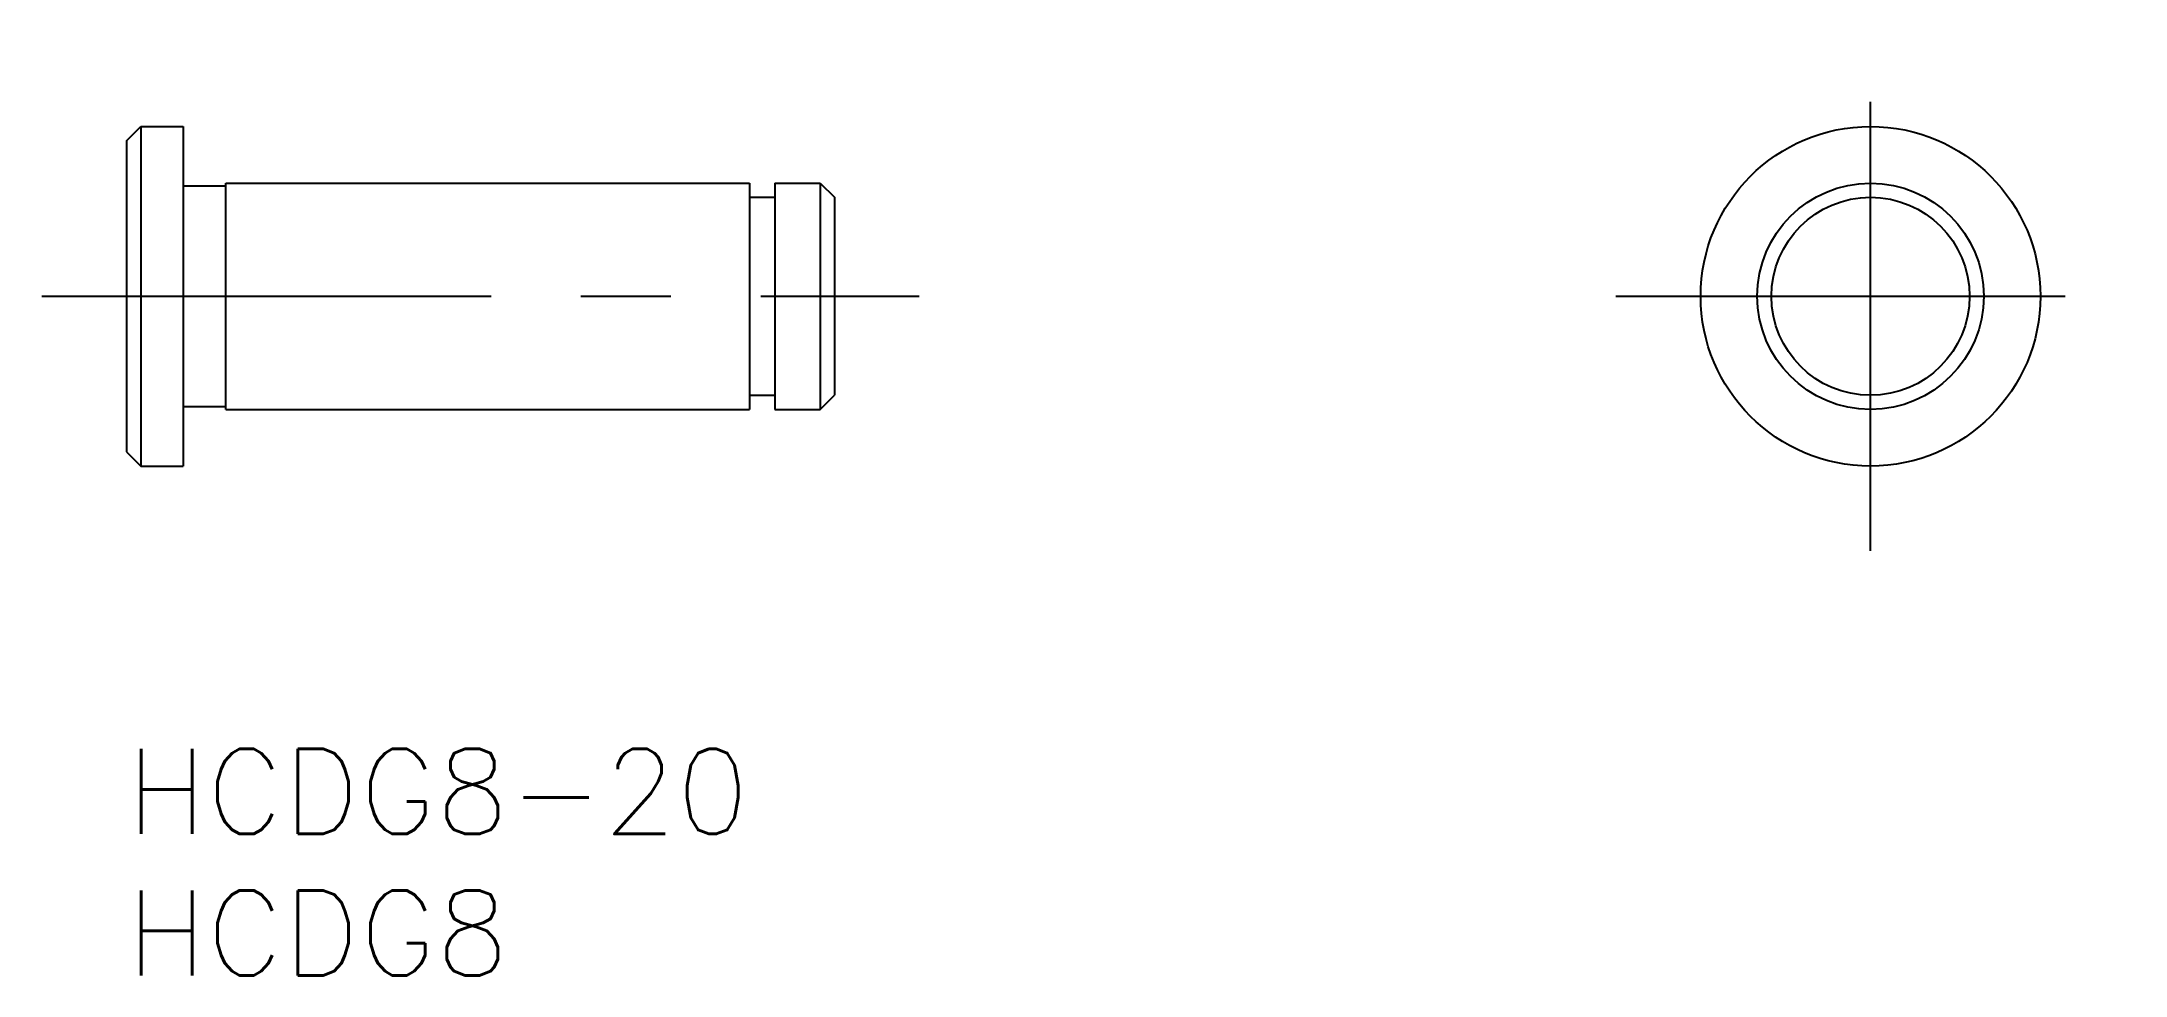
# Model space of a CAD drawing. Extents: x -3 to 70.6, y -8 to 25.
import ezdxf

# ---------------------------------------------------------------- set-up
doc = ezdxf.new("R2010")
doc.units = 0
doc.header["$LTSCALE"] = 0.5
doc.linetypes.add('CENTER', pattern=[50.8, 31.75, -6.35, 6.35, -6.35])
for name, color, linetype in [('MSM_CENTER', 1, 'CENTER'), ('MSM_CONTINUOUS', 7, 'CONTINUOUS'), ('MSM_PART_NUMBER', 7, 'CONTINUOUS')]:
    doc.layers.add(name, color=color, linetype=linetype)
doc.styles.get("Standard").update_dxf_attribs({"font": 'txt.shx', "height": 3, "bigfont": 'bigfont.shx'})

# ---------------------------------------------------------------- blocks, each defined once
blk = doc.blocks.new('*U4')
at = {"layer": 'MSM_PART_NUMBER'}
blk.add_text('HCDG8-20', height=3, dxfattribs=at).set_placement((0, -3))
blk = doc.blocks.new('*U5')
at = {"layer": 'MSM_PART_NUMBER'}
blk.add_text('HCDG8', height=3, dxfattribs=at).set_placement((0, -8))

msp = doc.modelspace()

# ---------------------------------------------------------------- linework, layer by layer
at = {"layer": 'MSM_CENTER'}
for p, q in [((61.602, 7), (61.602, 25)), ((-3, 16), (28, 16)), ((52.602, 16), (70.602, 16))]:
    msp.add_line(p, q, dxfattribs=at)
at = {"layer": 'MSM_CONTINUOUS'}
for p, q in [((0, 21.5), (0.5, 22)), ((0, 21.5), (0, 10.5)), ((0.5, 22), (0.5, 10)), ((0.5, 22), (2, 22)), ((2, 22), (2, 10)), ((2, 19.9), (3.5, 19.9)), ((3.5, 20), (22, 20)), ((3.5, 12), (3.5, 20)), ((7.225, 20), (7.225, 20)), ((22, 20), (22, 12)), ((22.9, 20), (24.5, 20)), ((22.9, 20), (22.9, 12)), ((24.5, 20), (25, 19.5)), ((24.5, 20), (24.5, 12)), ((22, 19.5), (22.9, 19.5)), ((25, 19.5), (25, 12.5)), ((2, 12.1), (3.5, 12.1)), ((3.5, 12), (22, 12)), ((22, 12.5), (22.9, 12.5)), ((22.9, 12), (24.5, 12)), ((24.5, 12), (25, 12.5)), ((0, 10.5), (0.5, 10)), ((0.5, 10), (2, 10))]:
    msp.add_line(p, q, dxfattribs=at)
for radius in [6, 4, 3.5]:
    msp.add_circle((61.602, 16), radius, dxfattribs=at)

# ---------------------------------------------------------------- block references
for name in ['*U4', '*U5']:
    msp.add_blockref(name, (0, 0), dxfattribs=at)

doc.saveas('drawing.dxf')
